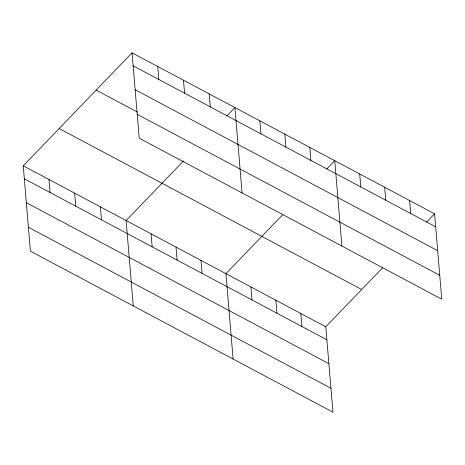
<?xml version="1.0" encoding="UTF-8"?>
<svg xmlns="http://www.w3.org/2000/svg" width="465" height="465" viewBox="0 0 465 465"><rect width="100%" height="100%" fill="white"/><g stroke="black" fill="none" stroke-linecap="round" stroke-linejoin="round"><path stroke-width="0.7" d="M382.683 267.706L325.779 326.79L332.952 412.164L30.417 251.181L23.25 165.813L132.048 52.836L434.583 213.819L441.75 299.187L139.221 138.21L132.048 52.836M183.512 160.942L126.108 220.544L133.281 305.918M226.932 115.855L234.912 107.572L242.079 192.94M282.848 214.586L225.944 273.67L233.116 359.038M326.767 168.975L334.748 160.692L341.915 246.066M426.603 222.101L434.583 213.819M133.141 65.827L435.67 226.804M135.146 89.71L437.675 250.693M96.145 90.117L137.541 112.146M137.216 114.32L439.745 275.303M59.154 128.532L361.683 289.509M23.25 165.813L325.779 326.79M24.343 178.804L326.872 339.781M26.348 202.688L328.877 363.665M28.412 227.298L330.946 388.275M409.624 200.537L410.711 213.528M384.665 187.256L385.752 200.246M359.707 173.974L360.794 186.965M309.789 147.411L310.876 160.402M300.82 313.509L301.913 326.5M284.83 134.129L285.917 147.12M275.861 300.227L276.954 313.218M259.871 120.848L260.958 133.839M250.902 286.946L251.995 299.937M209.198 93.884L210.285 106.874M200.985 260.388L202.077 273.379M183.477 80.201L184.57 93.192M176.026 247.107L177.119 260.098M157.763 66.518L158.856 79.509M151.067 233.825L152.16 246.816M100.394 206.861L101.486 219.852M74.679 193.178L75.772 206.169M48.965 179.496L50.057 192.487"/></g></svg>
